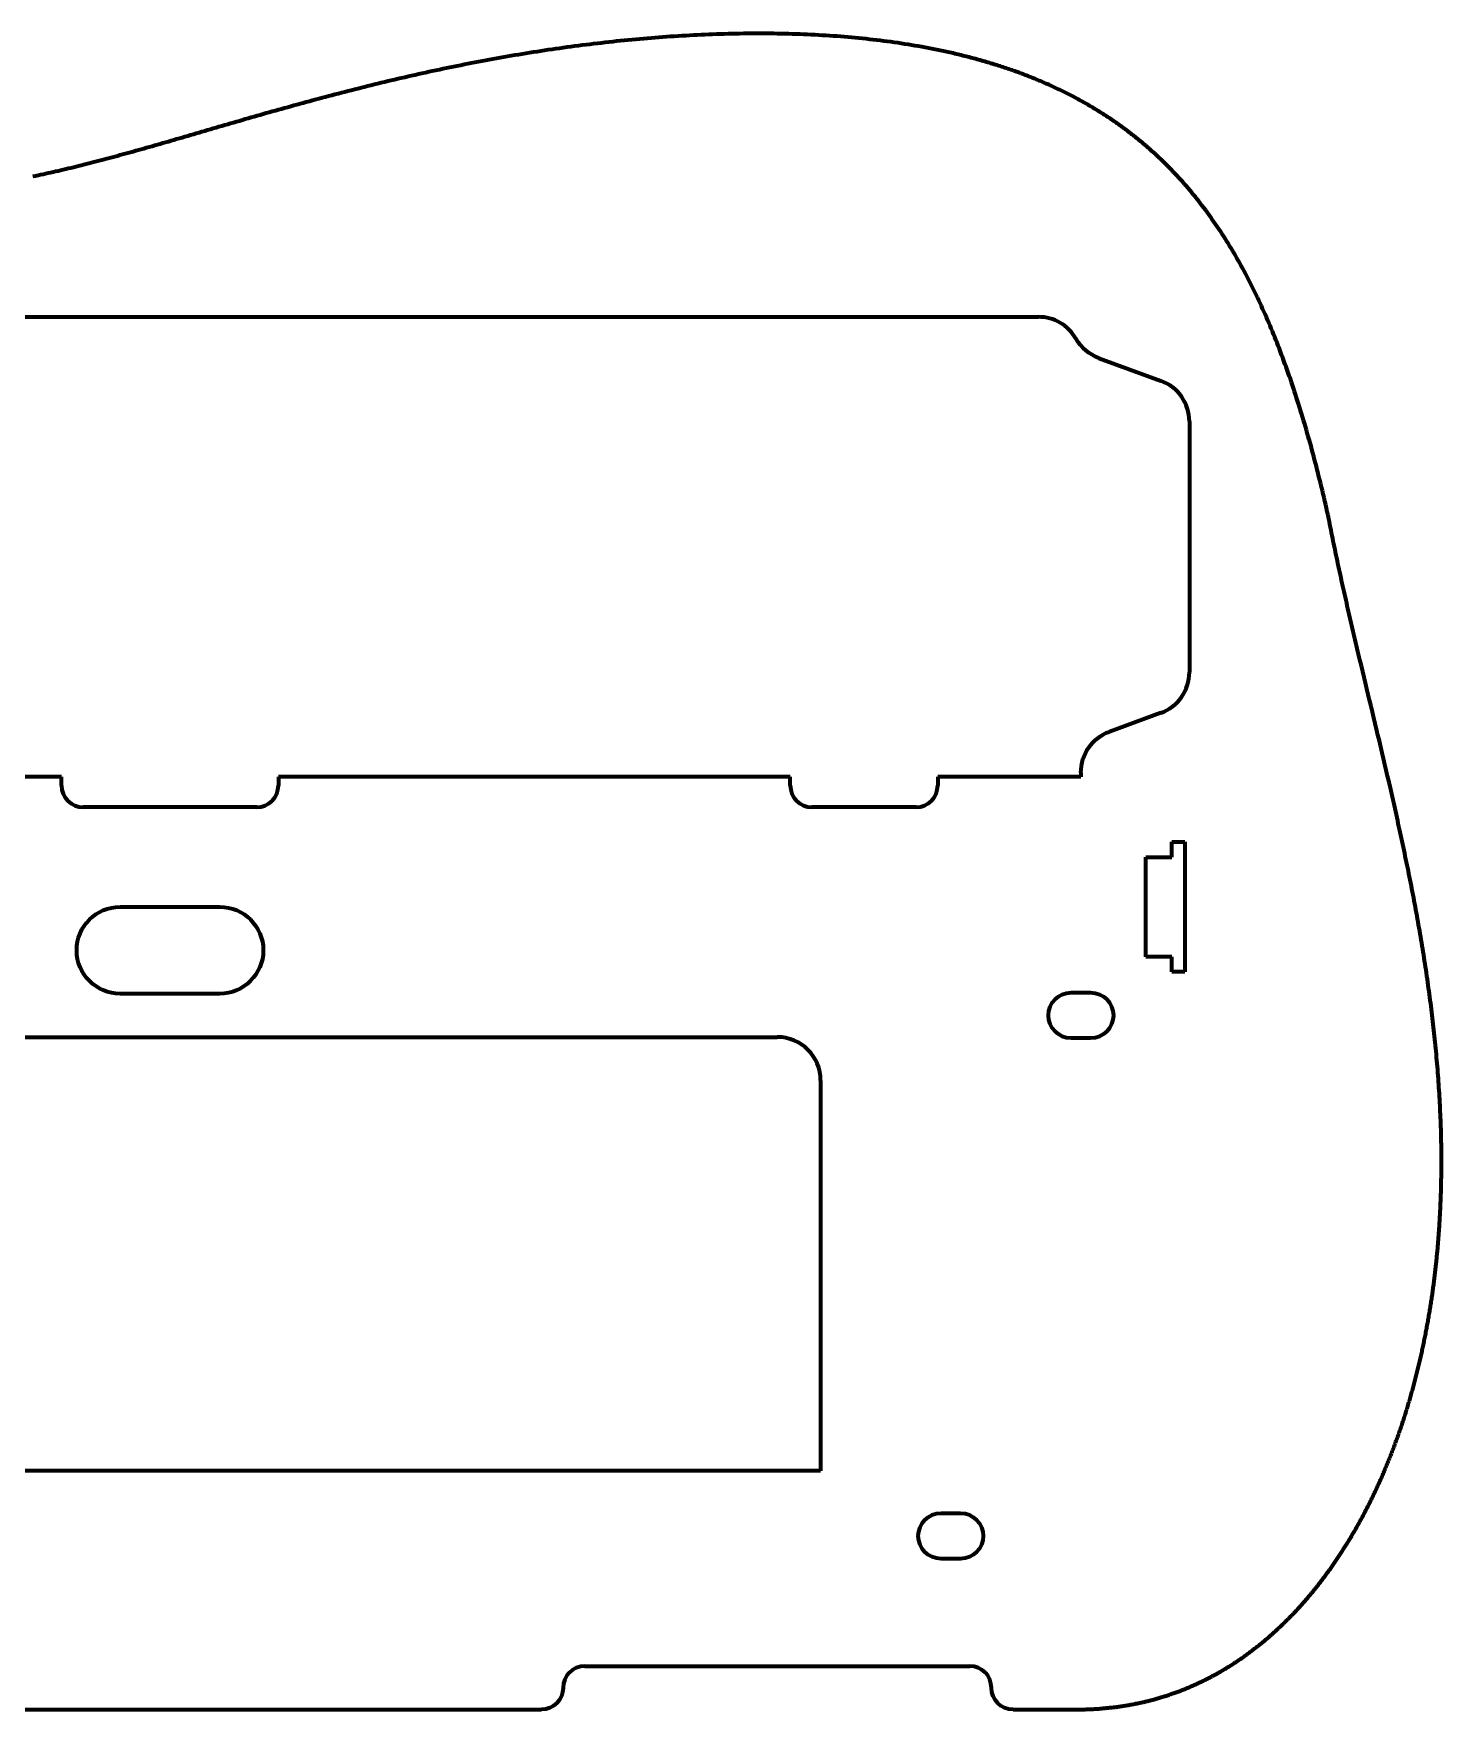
# Model space of a CAD drawing. Header units: millimetres. Extents: x -235 to 411, y -69 to 317.
# Drawn here: x 86.2 to 410.8, y -69.1 to 317.2 of the extents above; entities that cross this region are included whole.
import ezdxf

# ---------------------------------------------------------------- set-up
doc = ezdxf.new("R2010")
doc.units = ezdxf.units.MM
doc.header["$MEASUREMENT"] = 0
doc.layers.add('Visibile', color=7, linetype='Continuous', lineweight=0)

msp = doc.modelspace()

# ---------------------------------------------------------------- linework, layer by layer
at = {"layer": 'Visibile', "color": 7, "lineweight": 70}
for p, q in [((-82.55, 251.89), (317.86, 251.89)), ((331.83, 242.37), (346.08, 237.18)), ((352.66, 227.79), (352.66, 169.99)), ((346.08, 160.59), (334.24, 156.28)), ((327.66, 146.89), (327.66, 145.89)), ((92.66, 145.89), (23.66, 145.89)), ((92.66, 143.89), (92.66, 145.89)), ((142.66, 145.89), (142.66, 143.89)), ((260.66, 145.89), (217.66, 145.89)), ((260.66, 143.89), (260.66, 145.89)), ((294.66, 145.89), (294.66, 143.89)), ((327.66, 145.89), (294.66, 145.89)), ((137.66, 138.89), (97.66, 138.89)), ((289.66, 138.89), (265.66, 138.89)), ((348.66, 127.39), (348.66, 130.89)), ((348.66, 130.89), (351.66, 130.89)), ((351.66, 130.89), (351.66, 100.89)), ((342.66, 104.39), (342.66, 127.39)), ((342.66, 127.39), (348.66, 127.39)), ((106.16, 115.89), (129.16, 115.89)), ((348.66, 104.39), (342.66, 104.39)), ((348.66, 100.89), (348.66, 104.39)), ((351.66, 100.89), (348.66, 100.89)), ((129.16, 95.89), (106.16, 95.89)), ((325.41, 96.14), (329.91, 96.14)), ((-22.34, 85.89), (257.66, 85.89)), ((329.91, 85.64), (325.41, 85.64)), ((267.66, 75.89), (267.66, -14.11)), ((196.66, -14.11), (38.66, -14.11)), ((295.41, -23.86), (299.91, -23.86)), ((299.91, -34.36), (295.41, -34.36)), ((213.29, -59.11), (302.03, -59.11)), ((32.03, -69.11), (203.29, -69.11)), ((312.03, -69.11), (326.61, -69.11))]:
    msp.add_line(p, q, dxfattribs=at)
for points in [[(384.83, 205.34), (384.64, 206.16), (384.46, 206.98), (384.28, 207.8), (384.09, 208.61), (383.9, 209.43), (383.71, 210.24), (383.52, 211.05), (383.33, 211.85), (383.14, 212.65), (382.94, 213.45), (382.75, 214.25), (382.55, 215.04), (382.35, 215.83), (382.15, 216.62), (381.95, 217.41), (381.75, 218.19), (381.54, 218.97), (381.34, 219.75), (381.13, 220.52), (380.92, 221.3), (380.71, 222.07), (380.5, 222.83), (380.29, 223.6), (380.07, 224.36), (379.86, 225.12), (379.64, 225.87), (379.42, 226.62), (379.2, 227.37), (378.98, 228.12), (378.76, 228.87), (378.53, 229.61), (378.3, 230.35), (378.08, 231.08), (377.85, 231.82), (377.61, 232.55), (377.38, 233.27), (377.15, 234), (376.91, 234.72), (376.67, 235.44), (376.43, 236.16), (376.19, 236.87), (375.95, 237.58), (375.7, 238.29), (375.46, 239), (375.21, 239.7), (374.96, 240.4), (374.71, 241.1), (374.45, 241.79), (374.2, 242.48), (373.94, 243.17), (373.68, 243.86), (373.42, 244.54), (373.16, 245.22), (372.89, 245.9), (372.62, 246.57), (372.36, 247.24), (372.09, 247.91), (371.81, 248.57), (371.54, 249.24), (371.26, 249.9), (370.98, 250.55), (370.7, 251.21), (370.42, 251.86), (370.14, 252.51), (369.85, 253.15), (369.56, 253.79), (369.27, 254.43), (368.98, 255.07), (368.68, 255.7), (368.38, 256.33), (368.08, 256.96), (367.78, 257.59), (367.48, 258.21), (367.17, 258.83), (366.86, 259.44), (366.55, 260.05), (366.24, 260.66), (365.92, 261.27), (365.6, 261.87), (365.28, 262.47), (364.96, 263.07), (364.63, 263.67), (364.31, 264.26), (363.98, 264.85), (363.64, 265.43), (363.31, 266.01), (362.97, 266.59), (362.63, 267.17), (362.29, 267.74), (361.94, 268.31), (361.59, 268.88), (361.24, 269.44), (360.89, 270), (360.53, 270.56), (360.17, 271.12), (359.81, 271.67), (359.45, 272.22), (359.08, 272.76), (358.71, 273.3), (358.34, 273.84), (357.96, 274.38), (357.59, 274.91), (357.2, 275.44), (356.82, 275.97), (356.43, 276.49), (356.04, 277.01), (355.65, 277.53), (355.26, 278.04), (354.86, 278.55), (354.46, 279.06), (354.05, 279.56), (353.64, 280.06), (353.23, 280.56), (352.82, 281.05), (352.4, 281.55), (351.98, 282.03), (351.56, 282.52), (351.13, 283), (350.7, 283.48), (350.27, 283.95), (349.84, 284.42), (349.4, 284.89), (348.96, 285.36), (348.51, 285.82), (348.06, 286.28), (347.61, 286.73), (347.16, 287.19), (346.93, 287.41), (346.7, 287.64), (346.47, 287.86), (346.24, 288.08), (346, 288.3), (345.77, 288.52), (345.54, 288.74), (345.3, 288.96), (345.07, 289.18), (344.83, 289.4), (344.6, 289.61), (344.36, 289.83), (344.12, 290.04), (343.88, 290.26), (343.64, 290.47), (343.4, 290.68), (343.16, 290.9), (342.91, 291.11), (342.67, 291.32), (342.43, 291.53), (342.18, 291.73), (341.93, 291.94), (341.69, 292.15), (341.44, 292.35), (341.19, 292.56), (340.94, 292.76), (340.69, 292.97), (340.44, 293.17), (340.19, 293.37), (339.93, 293.57), (339.68, 293.77), (339.42, 293.97), (339.17, 294.17), (338.91, 294.36), (338.65, 294.56), (338.4, 294.76), (338.14, 294.95), (337.88, 295.15), (337.62, 295.34), (337.35, 295.53), (337.09, 295.72), (336.83, 295.91), (336.56, 296.1), (336.3, 296.29), (336.03, 296.48), (335.76, 296.67), (335.5, 296.85), (335.23, 297.04), (334.96, 297.22), (334.69, 297.41), (334.41, 297.59), (334.14, 297.77), (333.87, 297.95), (333.59, 298.13), (333.32, 298.31), (333.04, 298.49), (332.77, 298.67), (332.49, 298.85), (332.21, 299.02), (331.93, 299.2), (331.65, 299.37), (331.37, 299.55), (331.09, 299.72), (330.8, 299.89), (330.52, 300.06), (330.23, 300.23), (329.95, 300.4), (329.66, 300.57), (329.37, 300.74), (329.08, 300.9), (328.79, 301.07), (328.5, 301.23), (328.21, 301.4), (327.92, 301.56), (327.63, 301.72), (327.33, 301.89), (327.04, 302.05), (326.74, 302.21), (326.44, 302.37), (326.14, 302.52), (325.85, 302.68), (325.55, 302.84), (325.25, 302.99), (324.94, 303.15), (324.64, 303.3), (324.34, 303.45), (324.03, 303.61), (323.73, 303.76), (323.42, 303.91), (323.11, 304.06), (322.81, 304.21), (322.5, 304.35), (322.19, 304.5), (321.88, 304.65), (321.56, 304.79), (321.25, 304.94), (320.94, 305.08), (320.62, 305.22), (320.31, 305.37), (319.99, 305.51), (319.67, 305.65), (319.36, 305.79), (319.04, 305.92), (318.72, 306.06), (318.4, 306.2), (318.07, 306.33), (317.75, 306.47), (317.43, 306.6), (317.1, 306.74), (316.78, 306.87), (316.45, 307), (316.12, 307.13), (315.79, 307.26), (315.47, 307.39), (315.13, 307.52), (314.8, 307.64), (314.47, 307.77), (314.14, 307.89), (313.8, 308.02), (313.47, 308.14), (313.13, 308.27), (312.8, 308.39), (312.46, 308.51), (312.12, 308.63), (311.78, 308.75), (311.44, 308.87), (311.1, 308.98), (310.76, 309.1), (310.41, 309.22), (310.07, 309.33), (309.73, 309.45), (309.38, 309.56), (309.03, 309.67), (308.68, 309.78), (308.34, 309.89), (307.99, 310), (307.64, 310.11), (307.29, 310.22), (306.93, 310.33), (306.58, 310.44), (306.23, 310.54), (305.87, 310.65), (305.51, 310.75), (305.16, 310.85), (304.8, 310.95), (304.44, 311.06), (304.08, 311.16), (303.72, 311.26), (303.36, 311.35), (303, 311.45), (302.64, 311.55), (302.27, 311.65), (301.91, 311.74), (301.54, 311.84), (301.18, 311.93), (300.81, 312.02), (300.44, 312.11), (300.07, 312.2), (299.7, 312.29), (299.33, 312.38), (298.96, 312.47), (298.59, 312.56), (298.21, 312.65), (297.84, 312.73), (297.46, 312.82), (297.09, 312.9), (296.71, 312.99), (296.34, 313.07), (295.96, 313.15), (295.58, 313.23), (295.2, 313.31), (294.82, 313.39), (294.44, 313.47), (294.05, 313.55), (293.67, 313.62), (293.29, 313.7), (292.9, 313.77), (292.52, 313.85), (291.74, 313.99), (290.96, 314.13), (290.18, 314.27), (289.4, 314.41), (288.62, 314.54), (287.83, 314.67), (287.03, 314.8), (286.24, 314.92), (285.44, 315.04), (284.64, 315.15), (283.84, 315.27), (283.03, 315.38), (282.22, 315.48), (281.41, 315.58), (280.59, 315.68), (279.77, 315.78), (278.95, 315.87), (278.13, 315.96), (277.31, 316.05), (276.48, 316.13), (275.65, 316.21), (274.82, 316.29), (273.98, 316.36), (273.14, 316.43), (272.3, 316.5), (271.46, 316.57), (270.62, 316.63), (269.77, 316.69), (268.93, 316.74), (268.08, 316.79), (267.22, 316.84), (266.37, 316.89), (265.51, 316.93), (264.66, 316.97), (263.8, 317.01), (262.94, 317.04), (262.07, 317.07), (261.21, 317.1), (260.34, 317.12), (259.47, 317.15), (258.61, 317.16), (257.74, 317.18), (256.86, 317.19), (255.99, 317.2), (255.12, 317.21), (254.24, 317.22), (253.36, 317.22), (252.49, 317.22), (251.61, 317.21), (250.73, 317.2), (249.85, 317.19), (248.97, 317.18), (248.08, 317.17), (247.2, 317.15), (246.32, 317.13), (245.43, 317.1), (244.55, 317.08), (243.66, 317.05), (242.77, 317.02), (241.89, 316.98), (241, 316.95), (240.11, 316.91), (239.23, 316.87), (238.34, 316.82), (237.45, 316.77), (236.56, 316.72), (235.67, 316.67), (234.78, 316.62), (233.9, 316.56), (233.01, 316.5), (232.12, 316.44), (231.23, 316.37), (230.34, 316.31), (229.45, 316.24), (228.57, 316.17), (227.68, 316.09), (226.79, 316.02), (225.91, 315.94), (225.02, 315.86), (224.13, 315.77), (223.25, 315.69), (222.37, 315.6), (221.48, 315.51), (220.6, 315.42), (219.72, 315.33), (218.84, 315.23), (217.96, 315.13), (217.08, 315.03), (216.2, 314.93), (215.32, 314.82), (214.44, 314.72), (213.57, 314.61), (212.69, 314.5), (211.82, 314.39), (210.95, 314.27), (210.08, 314.16), (209.21, 314.04), (208.34, 313.92), (207.47, 313.8), (206.6, 313.67), (205.74, 313.55), (204.88, 313.42), (204.01, 313.29), (203.15, 313.16), (202.29, 313.03), (201.44, 312.89), (200.58, 312.76), (199.73, 312.62), (198.87, 312.48), (198.02, 312.34), (197.17, 312.2), (196.33, 312.05), (195.48, 311.91), (194.64, 311.76), (193.79, 311.61), (192.95, 311.46), (192.11, 311.31), (191.28, 311.16), (190.44, 311), (189.61, 310.85), (188.78, 310.69), (187.95, 310.53), (187.12, 310.37), (186.29, 310.21), (185.47, 310.05), (184.65, 309.88), (183.83, 309.72), (183.01, 309.55), (182.19, 309.39), (181.38, 309.22), (180.57, 309.05), (179.76, 308.88), (178.95, 308.7), (178.14, 308.53), (177.34, 308.36), (176.54, 308.18), (175.74, 308.01), (174.94, 307.83), (174.14, 307.65), (173.35, 307.47), (172.56, 307.29), (171.77, 307.11), (170.98, 306.93), (170.2, 306.75), (169.41, 306.57), (168.63, 306.38), (167.85, 306.2), (167.08, 306.01), (166.3, 305.82), (165.53, 305.64), (164.76, 305.45), (163.99, 305.26), (163.23, 305.07), (162.46, 304.88), (161.7, 304.69), (160.94, 304.5), (160.18, 304.31), (159.43, 304.12), (158.68, 303.93), (157.93, 303.73), (157.18, 303.54), (156.43, 303.35), (155.69, 303.15), (154.94, 302.96), (154.2, 302.76), (153.47, 302.57), (152.73, 302.37), (152, 302.17), (151.27, 301.98), (150.54, 301.78), (149.81, 301.58), (149.09, 301.39), (148.36, 301.19), (147.64, 300.99), (146.92, 300.8), (146.21, 300.6), (145.49, 300.4), (144.78, 300.2), (144.07, 300), (143.36, 299.81), (142.66, 299.61), (141.95, 299.41), (141.25, 299.21), (140.55, 299.01), (139.85, 298.82), (139.16, 298.62), (138.46, 298.42), (137.77, 298.22), (137.08, 298.03), (136.4, 297.83), (135.71, 297.63), (135.03, 297.44), (134.35, 297.24), (133.67, 297.04), (132.99, 296.85), (132.31, 296.65), (131.64, 296.46), (130.97, 296.26), (130.3, 296.07), (129.63, 295.87), (128.96, 295.68), (128.3, 295.48), (127.64, 295.29), (126.98, 295.1), (126.32, 294.91), (125.66, 294.72), (125.01, 294.52), (124.36, 294.33), (123.7, 294.14), (123.05, 293.96), (122.41, 293.77), (121.76, 293.58), (121.12, 293.39), (120.47, 293.2), (119.83, 293.02), (119.2, 292.83), (118.56, 292.65), (117.92, 292.47), (117.29, 292.28), (116.66, 292.1), (116.02, 291.92), (115.4, 291.74), (114.77, 291.56), (114.14, 291.38), (113.52, 291.2), (112.89, 291.02), (112.27, 290.85), (111.65, 290.67), (111.03, 290.5), (110.42, 290.32), (109.8, 290.15), (109.19, 289.98), (108.57, 289.81), (107.96, 289.64), (107.35, 289.47), (106.74, 289.31), (106.13, 289.14), (105.53, 288.97), (104.92, 288.81), (104.32, 288.65), (103.72, 288.49), (103.11, 288.33), (102.51, 288.17), (101.92, 288.01), (101.32, 287.85), (100.72, 287.7), (100.12, 287.54), (99.53, 287.39), (98.94, 287.24), (98.34, 287.09), (97.75, 286.94), (97.16, 286.79), (96.57, 286.64), (95.98, 286.5), (95.39, 286.36), (94.81, 286.21), (94.22, 286.07), (93.63, 285.93), (93.05, 285.79), (92.46, 285.66), (91.88, 285.52), (91.3, 285.39), (90.72, 285.26), (90.14, 285.13), (89.56, 285), (88.98, 284.87), (88.4, 284.74), (87.82, 284.62), (87.24, 284.5), (86.66, 284.37), (86.08, 284.25)], [(326.61, -69.11), (326.87, -69.11), (327.13, -69.11), (327.4, -69.11), (327.66, -69.1), (327.92, -69.1), (328.18, -69.1), (328.44, -69.09), (328.7, -69.08), (328.96, -69.07), (329.23, -69.07), (329.49, -69.06), (329.74, -69.04), (330, -69.03), (330.26, -69.02), (330.52, -69.01), (330.78, -68.99), (331.04, -68.98), (331.3, -68.96), (331.55, -68.94), (331.81, -68.93), (332.07, -68.91), (332.32, -68.89), (332.58, -68.87), (332.83, -68.84), (333.09, -68.82), (333.35, -68.8), (333.6, -68.77), (333.85, -68.75), (334.11, -68.72), (334.36, -68.69), (334.62, -68.67), (334.87, -68.64), (335.12, -68.61), (335.37, -68.58), (335.63, -68.54), (335.88, -68.51), (336.13, -68.48), (336.38, -68.44), (336.63, -68.41), (336.88, -68.37), (337.13, -68.33), (337.38, -68.29), (337.63, -68.25), (337.88, -68.21), (338.13, -68.17), (338.38, -68.13), (338.63, -68.09), (338.87, -68.04), (339.12, -68), (339.37, -67.95), (339.61, -67.91), (339.86, -67.86), (340.11, -67.81), (340.35, -67.76), (340.6, -67.71), (340.84, -67.66), (341.09, -67.61), (341.33, -67.55), (341.58, -67.5), (341.82, -67.45), (342.06, -67.39), (342.31, -67.33), (342.55, -67.28), (342.79, -67.22), (343.03, -67.16), (343.28, -67.1), (343.52, -67.04), (343.76, -66.97), (344, -66.91), (344.24, -66.85), (344.48, -66.78), (344.72, -66.72), (344.96, -66.65), (345.2, -66.58), (345.44, -66.51), (345.68, -66.44), (345.91, -66.37), (346.15, -66.3), (346.39, -66.23), (346.63, -66.16), (346.86, -66.08), (347.1, -66.01), (347.33, -65.93), (347.57, -65.86), (347.81, -65.78), (348.04, -65.7), (348.28, -65.62), (348.51, -65.54), (348.74, -65.46), (348.98, -65.38), (349.21, -65.29), (349.44, -65.21), (349.68, -65.13), (349.91, -65.04), (350.14, -64.95), (350.37, -64.87), (350.6, -64.78), (350.83, -64.69), (351.06, -64.6), (351.29, -64.51), (351.52, -64.42), (351.75, -64.32), (351.98, -64.23), (352.21, -64.14), (352.44, -64.04), (352.67, -63.94), (352.89, -63.85), (353.12, -63.75), (353.35, -63.65), (353.57, -63.55), (353.8, -63.45), (354.03, -63.35), (354.25, -63.25), (354.48, -63.14), (354.7, -63.04), (354.93, -62.93), (355.15, -62.83), (355.37, -62.72), (355.6, -62.61), (355.82, -62.51), (356.04, -62.4), (356.27, -62.29), (356.49, -62.18), (356.71, -62.06), (356.93, -61.95), (357.15, -61.84), (357.37, -61.72), (357.59, -61.61), (357.81, -61.49), (358.03, -61.37), (358.25, -61.26), (358.47, -61.14), (358.69, -61.02), (358.9, -60.9), (359.12, -60.78), (359.34, -60.65), (359.56, -60.53), (359.77, -60.41), (359.99, -60.28), (360.2, -60.16), (360.42, -60.03), (360.63, -59.9), (360.85, -59.78), (361.06, -59.65), (361.28, -59.52), (361.49, -59.39), (361.7, -59.26), (361.92, -59.12), (362.13, -58.99), (362.34, -58.86), (362.55, -58.72), (362.76, -58.59), (362.97, -58.45), (363.18, -58.31), (363.39, -58.17), (363.6, -58.04), (363.81, -57.9), (364.02, -57.76), (364.23, -57.61), (364.44, -57.47), (364.65, -57.33), (364.85, -57.18), (365.06, -57.04), (365.27, -56.89), (365.47, -56.75), (365.68, -56.6), (365.88, -56.45), (366.09, -56.3), (366.29, -56.16), (366.5, -56.01), (366.7, -55.85), (366.9, -55.7), (367.11, -55.55), (367.31, -55.4), (367.51, -55.24), (367.71, -55.09), (367.92, -54.93), (368.12, -54.77), (368.32, -54.62), (368.52, -54.46), (368.72, -54.3), (368.92, -54.14), (369.12, -53.98), (369.32, -53.82), (369.51, -53.65), (369.71, -53.49), (369.91, -53.33), (370.11, -53.16), (370.3, -53), (370.5, -52.83), (370.7, -52.66), (370.89, -52.5), (371.09, -52.33), (371.28, -52.16), (371.48, -51.99), (371.67, -51.82), (371.86, -51.65), (372.06, -51.47), (372.25, -51.3), (372.44, -51.13), (372.63, -50.95), (372.82, -50.78), (373.02, -50.6), (373.21, -50.42), (373.4, -50.24), (373.59, -50.07), (373.78, -49.89), (373.96, -49.71), (374.15, -49.53), (374.34, -49.34), (374.53, -49.16), (374.72, -48.98), (374.9, -48.79), (375.09, -48.61), (375.28, -48.42), (375.46, -48.24), (375.65, -48.05), (375.83, -47.86), (376.02, -47.68), (376.2, -47.49), (376.38, -47.3), (376.57, -47.11), (376.75, -46.92), (376.93, -46.72), (377.11, -46.53), (377.29, -46.34), (377.48, -46.14), (377.66, -45.95), (377.84, -45.75), (378.02, -45.56), (378.19, -45.36), (378.37, -45.16), (378.55, -44.96), (378.73, -44.76), (378.91, -44.56), (379.08, -44.36), (379.26, -44.16), (379.44, -43.96), (379.61, -43.76), (379.79, -43.55), (379.96, -43.35), (380.14, -43.14), (380.31, -42.94), (380.49, -42.73), (380.66, -42.52), (380.83, -42.32), (381, -42.11), (381.18, -41.9), (381.35, -41.69), (381.52, -41.48), (381.69, -41.27), (381.86, -41.06), (382.03, -40.84), (382.2, -40.63), (382.37, -40.42), (382.54, -40.2), (382.7, -39.99), (382.87, -39.77), (383.04, -39.55), (383.2, -39.34), (383.37, -39.12), (383.54, -38.9), (383.7, -38.68), (383.87, -38.46), (384.03, -38.24), (384.19, -38.02), (384.36, -37.8), (384.52, -37.57), (384.68, -37.35), (384.84, -37.13), (385.01, -36.9), (385.17, -36.68), (385.33, -36.45), (385.49, -36.22), (385.65, -36), (385.81, -35.77), (385.97, -35.54), (386.12, -35.31), (386.28, -35.08), (386.44, -34.85), (386.6, -34.62), (386.75, -34.39), (386.91, -34.16), (387.06, -33.92), (387.22, -33.69), (387.37, -33.46), (387.53, -33.22), (387.68, -32.99), (387.84, -32.75), (387.99, -32.51), (388.14, -32.27), (388.29, -32.04), (388.44, -31.8), (388.59, -31.56), (388.74, -31.32), (388.89, -31.08), (389.04, -30.84), (389.19, -30.6), (389.34, -30.35), (389.49, -30.11), (389.64, -29.87), (389.78, -29.62), (389.93, -29.38), (390.08, -29.13), (390.22, -28.89), (390.37, -28.64), (390.51, -28.39), (390.66, -28.15), (390.8, -27.9), (390.94, -27.65), (391.09, -27.4), (391.23, -27.15), (391.37, -26.9), (391.51, -26.65), (391.65, -26.4), (391.79, -26.14), (391.93, -25.89), (392.07, -25.64), (392.21, -25.38), (392.35, -25.13), (392.49, -24.87), (392.63, -24.62), (392.76, -24.36), (392.9, -24.1), (393.03, -23.85), (393.17, -23.59), (393.31, -23.33), (393.44, -23.07), (393.57, -22.81), (393.71, -22.55), (393.84, -22.29), (393.97, -22.03), (394.1, -21.77), (394.24, -21.5), (394.37, -21.24), (394.5, -20.98), (394.63, -20.71), (394.76, -20.45), (394.89, -20.18), (395.02, -19.92), (395.14, -19.65), (395.27, -19.39), (395.4, -19.12), (395.52, -18.85), (395.65, -18.58), (395.78, -18.31), (395.9, -18.04), (396.03, -17.77), (396.15, -17.5), (396.27, -17.23), (396.4, -16.96), (396.52, -16.69), (396.64, -16.42), (396.76, -16.14), (396.88, -15.87), (397, -15.6), (397.12, -15.32), (397.24, -15.05), (397.36, -14.77), (397.48, -14.5), (397.6, -14.22), (397.72, -13.94), (397.83, -13.67), (397.95, -13.39), (398.07, -13.11), (398.18, -12.83), (398.3, -12.55), (398.41, -12.27), (398.53, -11.99), (398.64, -11.71), (398.75, -11.43), (398.86, -11.15), (398.98, -10.86), (399.09, -10.58), (399.2, -10.3), (399.31, -10.01), (399.42, -9.73), (399.53, -9.45), (399.64, -9.16), (399.74, -8.88), (399.85, -8.59), (399.96, -8.3), (400.07, -8.02), (400.17, -7.73), (400.28, -7.44), (400.38, -7.15), (400.49, -6.86), (400.59, -6.58), (400.7, -6.29), (400.8, -6), (400.9, -5.71), (401, -5.41), (401.11, -5.12), (401.21, -4.83), (401.31, -4.54), (401.41, -4.25), (401.51, -3.95), (401.61, -3.66), (401.7, -3.37), (401.8, -3.07), (401.9, -2.78), (402, -2.48), (402.09, -2.19), (402.19, -1.89), (402.28, -1.59), (402.38, -1.3), (402.47, -1), (402.57, -0.7), (402.66, -0.41), (402.75, -0.11), (402.84, 0.19), (402.93, 0.49), (403.03, 0.79), (403.12, 1.09), (403.21, 1.39), (403.3, 1.69), (403.38, 1.99), (403.47, 2.29), (403.56, 2.6), (403.65, 2.9), (403.73, 3.2), (403.82, 3.5), (403.91, 3.81), (403.99, 4.11), (404.08, 4.42), (404.16, 4.72), (404.24, 5.03), (404.33, 5.33), (404.41, 5.64), (404.49, 5.94), (404.57, 6.25), (404.65, 6.56), (404.73, 6.86), (404.81, 7.17), (404.89, 7.48), (404.97, 7.79), (405.05, 8.1), (405.13, 8.4), (405.21, 8.71), (405.28, 9.02), (405.36, 9.33), (405.43, 9.64), (405.51, 9.95), (405.58, 10.27), (405.66, 10.58), (405.73, 10.89), (405.8, 11.2), (405.88, 11.51), (405.95, 11.83), (406.02, 12.14), (406.09, 12.45), (406.16, 12.77), (406.23, 13.08), (406.3, 13.39), (406.37, 13.71), (406.44, 14.02), (406.5, 14.34), (406.57, 14.65), (406.64, 14.97), (406.7, 15.29), (406.77, 15.6), (406.83, 15.92), (406.9, 16.24), (406.96, 16.55), (407.03, 16.87), (407.09, 17.19), (407.15, 17.51), (407.21, 17.83), (407.27, 18.15), (407.33, 18.47), (407.39, 18.79), (407.45, 19.11), (407.51, 19.43), (407.57, 19.75), (407.63, 20.07), (407.69, 20.39), (407.74, 20.71), (407.8, 21.03), (407.86, 21.35), (407.91, 21.67), (407.97, 22), (408.02, 22.32), (408.07, 22.64), (408.13, 22.97), (408.18, 23.29), (408.23, 23.61), (408.28, 23.94), (408.33, 24.26), (408.38, 24.59), (408.43, 24.91), (408.48, 25.24), (408.53, 25.56), (408.58, 25.89), (408.63, 26.21), (408.68, 26.54), (408.72, 26.86), (408.77, 27.19), (408.81, 27.52), (408.86, 27.84), (408.9, 28.17), (408.95, 28.5), (408.99, 28.83), (409.04, 29.15), (409.08, 29.48), (409.12, 29.81), (409.16, 30.14), (409.2, 30.47), (409.24, 30.8), (409.28, 31.13), (409.32, 31.46), (409.36, 31.79), (409.4, 32.12), (409.44, 32.45), (409.47, 32.78), (409.51, 33.11), (409.55, 33.44), (409.58, 33.77), (409.62, 34.1), (409.65, 34.43), (409.69, 34.77), (409.72, 35.1), (409.75, 35.43), (409.78, 35.76), (409.82, 36.09), (409.85, 36.43), (409.88, 36.76), (409.91, 37.09), (409.94, 37.43), (409.97, 37.76), (410, 38.09), (410.02, 38.43), (410.05, 38.76), (410.08, 39.1), (410.11, 39.43), (410.13, 39.77), (410.16, 40.1), (410.18, 40.44), (410.21, 40.77), (410.23, 41.11), (410.26, 41.44), (410.28, 41.78), (410.3, 42.11), (410.32, 42.45), (410.34, 42.79), (410.37, 43.12), (410.39, 43.46), (410.41, 43.8), (410.42, 44.13), (410.44, 44.47), (410.46, 44.81), (410.48, 45.15), (410.5, 45.48), (410.51, 45.82), (410.53, 46.16), (410.55, 46.5), (410.56, 46.84), (410.58, 47.17), (410.59, 47.51), (410.62, 48.19), (410.64, 48.87), (410.67, 49.55), (410.69, 50.23), (410.71, 50.91), (410.72, 51.59), (410.74, 52.27), (410.75, 52.95), (410.76, 53.63), (410.77, 54.31), (410.78, 55), (410.78, 55.68), (410.79, 56.36), (410.79, 57.05), (410.79, 57.73), (410.79, 58.42), (410.78, 59.1), (410.78, 59.79), (410.77, 60.48), (410.76, 61.16), (410.74, 61.85), (410.73, 62.54), (410.71, 63.23), (410.7, 63.91), (410.68, 64.6), (410.66, 65.29), (410.63, 65.98), (410.61, 66.67), (410.58, 67.36), (410.55, 68.05), (410.52, 68.74), (410.49, 69.43), (410.45, 70.12), (410.42, 70.81), (410.38, 71.51), (410.34, 72.2), (410.3, 72.89), (410.26, 73.58), (410.21, 74.27), (410.17, 74.97), (410.12, 75.66), (410.07, 76.35), (410.02, 77.05), (409.96, 77.74), (409.91, 78.43), (409.85, 79.13), (409.79, 79.82), (409.73, 80.51), (409.67, 81.21), (409.61, 81.9), (409.54, 82.6), (409.48, 83.29), (409.41, 83.98), (409.34, 84.68), (409.27, 85.37), (409.2, 86.07), (409.12, 86.76), (409.04, 87.46), (408.97, 88.15), (408.89, 88.85), (408.81, 89.54), (408.73, 90.24), (408.64, 90.93), (408.56, 91.63), (408.47, 92.32), (408.38, 93.02), (408.3, 93.71), (408.2, 94.41), (408.11, 95.1), (408.02, 95.8), (407.92, 96.49), (407.83, 97.19), (407.73, 97.88), (407.63, 98.57), (407.53, 99.27), (407.43, 99.96), (407.33, 100.66), (407.22, 101.35), (407.12, 102.05), (407.01, 102.74), (406.9, 103.43), (406.8, 104.13), (406.69, 104.82), (406.57, 105.51), (406.46, 106.21), (406.35, 106.9), (406.23, 107.59), (406.12, 108.29), (406, 108.98), (405.88, 109.67), (405.76, 110.37), (405.64, 111.06), (405.52, 111.75), (405.4, 112.44), (405.27, 113.13), (405.15, 113.83), (405.02, 114.52), (404.89, 115.21), (404.77, 115.9), (404.64, 116.59), (404.51, 117.28), (404.38, 117.97), (404.25, 118.66), (404.11, 119.35), (403.98, 120.04), (403.84, 120.73), (403.71, 121.42), (403.57, 122.11), (403.44, 122.8), (403.3, 123.49), (403.16, 124.17), (403.02, 124.86), (402.88, 125.55), (402.74, 126.24), (402.6, 126.92), (402.45, 127.61), (402.31, 128.3), (402.17, 128.98), (402.02, 129.67), (401.88, 130.35), (401.73, 131.04), (401.58, 131.72), (401.44, 132.41), (401.29, 133.09), (401.14, 133.78), (400.99, 134.46), (400.84, 135.15), (400.69, 135.83), (400.54, 136.51), (400.39, 137.19), (400.23, 137.88), (400.08, 138.56), (399.93, 139.24), (399.78, 139.92), (399.62, 140.6), (399.47, 141.28), (399.31, 141.96), (399.16, 142.64), (399, 143.32), (398.69, 144.68), (398.37, 146.03), (398.06, 147.39), (397.74, 148.74), (397.43, 150.09), (397.11, 151.44), (396.79, 152.79), (396.47, 154.14), (396.15, 155.48), (395.83, 156.83), (395.51, 158.17), (395.19, 159.51), (394.87, 160.85), (394.55, 162.18), (394.23, 163.52), (393.91, 164.85), (393.59, 166.18), (393.27, 167.51), (392.95, 168.84), (392.63, 170.17), (392.32, 171.49), (392, 172.82), (391.84, 173.48), (391.69, 174.14), (391.53, 174.8), (391.37, 175.46), (391.22, 176.12), (391.06, 176.78), (390.91, 177.44), (390.75, 178.09), (390.6, 178.75), (390.45, 179.41), (390.29, 180.06), (390.14, 180.72), (389.99, 181.38), (389.84, 182.03), (389.68, 182.69), (389.53, 183.34), (389.38, 184), (389.23, 184.65), (389.08, 185.3), (388.94, 185.95), (388.79, 186.61), (388.64, 187.26), (388.49, 187.91), (388.35, 188.56), (388.2, 189.21), (388.06, 189.86), (387.91, 190.51), (387.77, 191.16), (387.63, 191.81), (387.49, 192.46), (387.35, 193.11), (387.21, 193.75), (387.07, 194.4), (386.93, 195.05), (386.79, 195.69), (386.65, 196.34), (386.52, 196.98), (386.38, 197.63), (386.25, 198.27), (386.11, 198.92), (385.98, 199.56), (385.85, 200.2), (385.72, 200.85), (385.59, 201.49), (385.46, 202.13), (385.33, 202.77), (385.2, 203.41), (385.07, 204.06), (384.95, 204.7), (384.83, 205.34)], [(217.66, 145.89), (211.66, 145.89), (142.66, 145.89)], [(267.66, -14.11), (202.66, -14.11), (196.66, -14.11)]]:
    msp.add_lwpolyline(points, dxfattribs=at)
for points in [[(326.55, 246.83), (324.78, 249.96), (321.46, 251.89), (317.86, 251.89)], [(331.83, 242.37), (329.6, 243.18), (327.73, 244.76), (326.55, 246.83)], [(352.66, 227.79), (352.66, 231.99), (350.03, 235.75), (346.08, 237.18)], [(346.08, 160.59), (350.03, 162.03), (352.66, 165.79), (352.66, 169.99)], [(327.66, 146.89), (327.66, 151.09), (330.28, 154.85), (334.24, 156.28)], [(92.66, 143.89), (92.66, 141.13), (94.89, 138.89), (97.66, 138.89)], [(137.66, 138.89), (140.42, 138.89), (142.66, 141.13), (142.66, 143.89)], [(260.66, 143.89), (260.66, 141.13), (262.89, 138.89), (265.66, 138.89)], [(289.66, 138.89), (292.42, 138.89), (294.66, 141.13), (294.66, 143.89)], [(267.66, 75.89), (267.66, 81.41), (263.18, 85.89), (257.66, 85.89)], [(213.29, -59.11), (210.52, -59.11), (208.29, -61.35), (208.29, -64.11)], [(307.03, -64.11), (307.03, -61.35), (304.79, -59.11), (302.03, -59.11)], [(208.29, -64.11), (208.29, -66.87), (206.05, -69.11), (203.29, -69.11)], [(312.03, -69.11), (309.26, -69.11), (307.03, -66.87), (307.03, -64.11)]]:
    msp.add_open_spline(points, degree=3, dxfattribs=at)
for points in [[(106.16, 95.89), (100.63, 95.89), (96.16, 100.37), (96.16, 105.89), (96.16, 111.41), (100.63, 115.89), (106.16, 115.89)], [(129.16, 115.89), (134.68, 115.89), (139.16, 111.41), (139.16, 105.89), (139.16, 100.37), (134.68, 95.89), (129.16, 95.89)], [(325.41, 85.64), (322.51, 85.64), (320.16, 87.99), (320.16, 90.89), (320.16, 93.79), (322.51, 96.14), (325.41, 96.14)], [(329.91, 96.14), (332.81, 96.14), (335.16, 93.79), (335.16, 90.89), (335.16, 87.99), (332.81, 85.64), (329.91, 85.64)], [(295.41, -34.36), (292.51, -34.36), (290.16, -32.01), (290.16, -29.11), (290.16, -26.21), (292.51, -23.86), (295.41, -23.86)], [(299.91, -23.86), (302.81, -23.86), (305.16, -26.21), (305.16, -29.11), (305.16, -32.01), (302.81, -34.36), (299.91, -34.36)]]:
    msp.add_open_spline(points, degree=3, knots=[0, 0, 0, 0, 1, 1, 1, 2, 2, 2, 2], dxfattribs=at)

doc.saveas('drawing.dxf')
